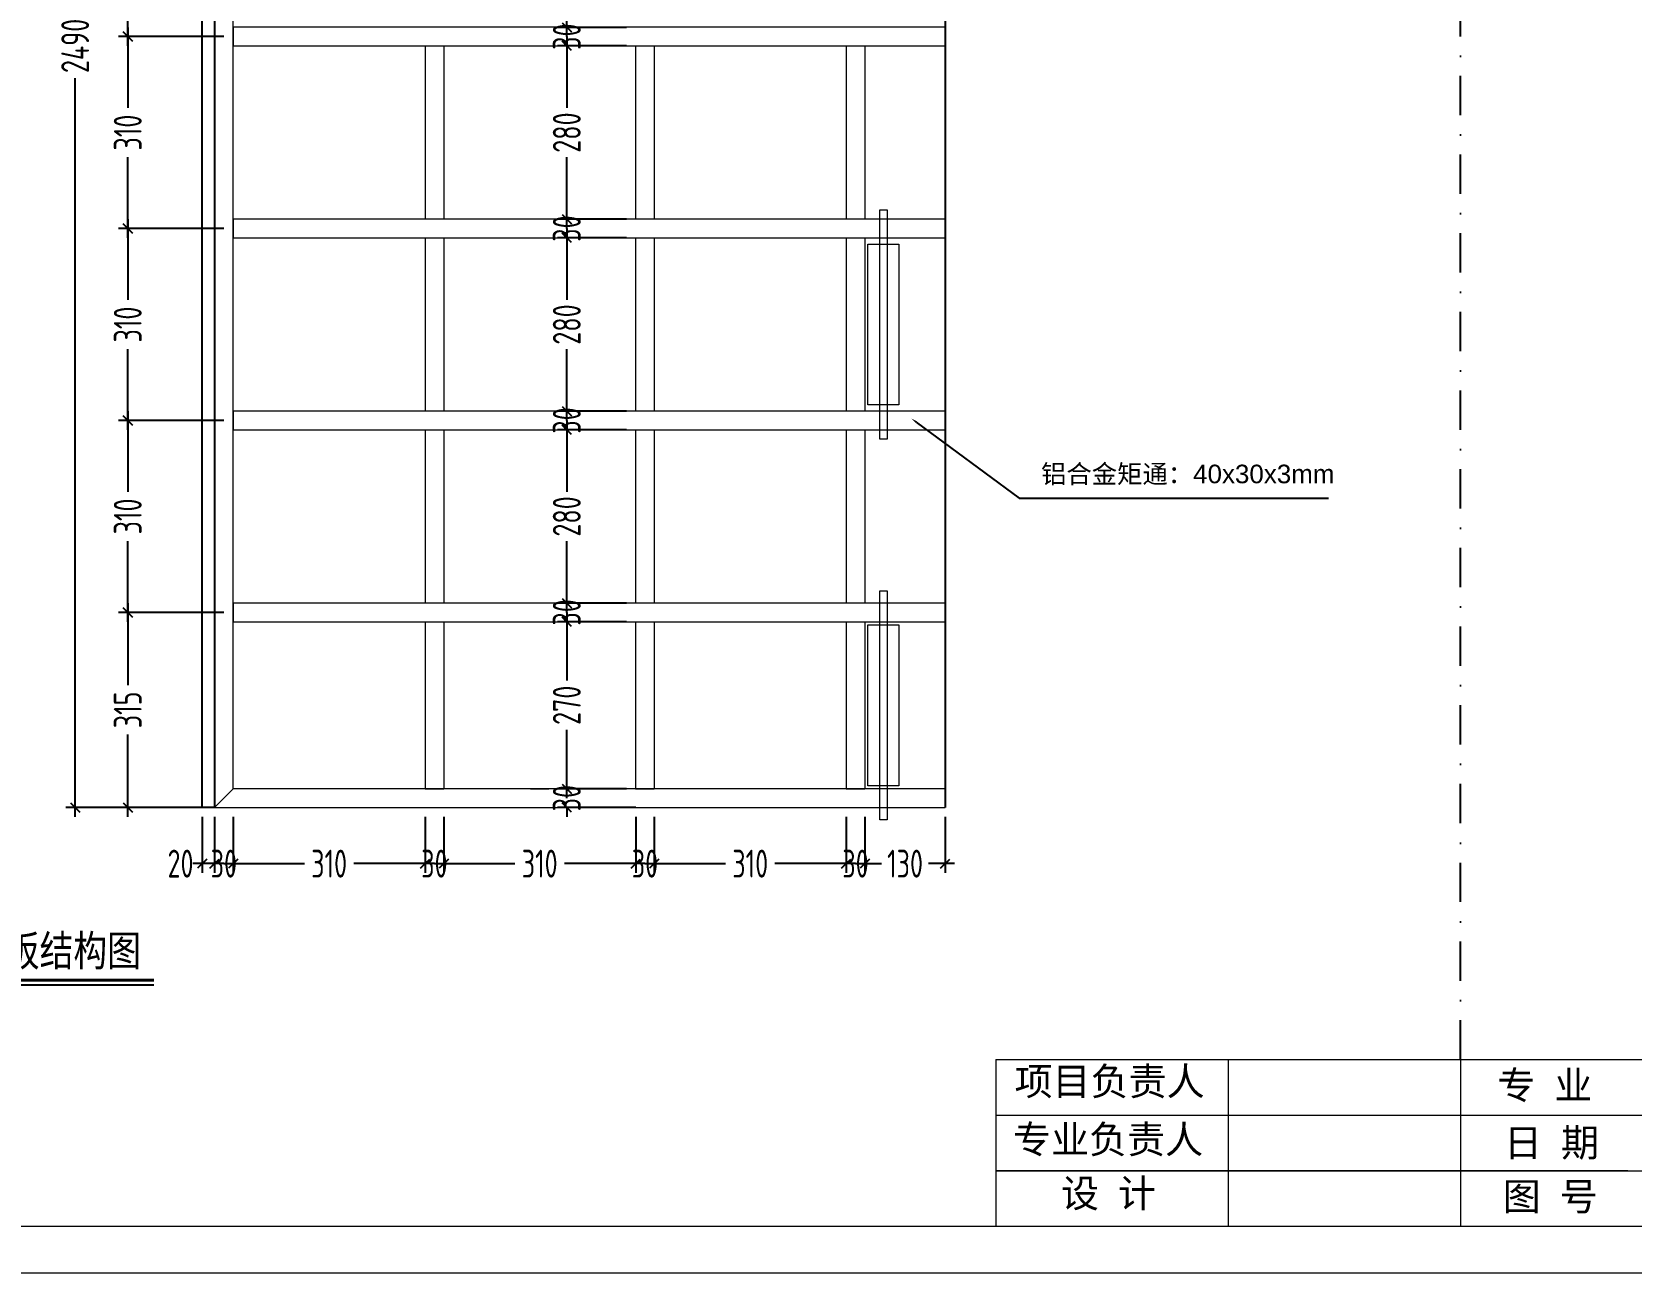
# Model space of a CAD drawing. Header units: millimetres. Extents: x 136606 to 1231039, y 82794 to 127364.
# Drawn here: x 861925 to 864507, y 122467 to 124472 of the extents above; entities that cross this region are included whole.
import ezdxf
from ezdxf import colors
from ezdxf.entities.mleader import LeaderData, LeaderLine
from ezdxf.math import Vec2, Vec3

# ---------------------------------------------------------------- set-up
doc = ezdxf.new("R2010")
doc.units = ezdxf.units.MM
doc.linetypes.add('DASHDOT2', pattern=[12.7, 6.35, -3.175, 0, -3.175])
doc.layers.add('1', color=7, linetype='Continuous', true_color=0xffffff)
doc.layers.add('HR-dimension', color=9, linetype='Continuous')
doc.layers.add('铝通', color=4, linetype='Continuous')
for name, color, linetype, lineweight in [('YLW-Background', 45, 'Continuous', 5), ('图框', 7, 'Continuous', 13), ('文本', 3, 'Continuous', 13)]:
    doc.layers.add(name, color=color, linetype=linetype, lineweight=lineweight)
doc.styles.add('Arial', font='arial.ttf')
doc.styles.add('hztxt', font='ros1.shx', dxfattribs={"width": 0.8, "bigfont": 'hztxt.shx'})
doc.styles.get("Standard").update_dxf_attribs({"font": 'arial.ttf'})
doc.styles.add('工程字体', font='arial.ttf', dxfattribs={"width": 0.8})
doc.dimstyles.new('DIM-15', dxfattribs={"dimscale": 15, "dimtxt": 3, "dimasz": 1, "dimexe": 1, "dimexo": 1, "dimgap": 0.5, "dimtad": 0, "dimdec": 1, "dimrnd": 0.0005, "dimzin": 9, "dimdsep": 46, "dimtxsty": 'hztxt', "dimblk": 'OBLIQUE', "dimcen": 0, "dimdle": 1, "dimclrd": 9, "dimclre": 9, "dimclrt": 2, "dimazin": 2, "dimtfac": 1, "dimtdec": 1, "dimtix": 1, "dimtofl": 0, "dimtmove": 2, "dimatfit": 3, "dimfxl": 1, "dimarcsym": 2})

# ---------------------------------------------------------------- blocks, each defined once
blk = doc.blocks.new('_Oblique')
at = {"color": 0, "linetype": 'ByBlock', "lineweight": -2}
blk.add_line((-0.5, -0.5), (0.5, 0.5), dxfattribs=at)
blk = doc.blocks.new('*D1185')
at = {"layer": 'Defpoints', "color": 0, "ltscale": 1.5, "transparency": 16777216}
for p in [(862220.1, 125709.4), (861995, 123219.4), (862220.1, 123219.4)]:
    blk.add_point(p, dxfattribs=at)
at = {"layer": 'HR-dimension', "color": 9, "lineweight": -2, "ltscale": 1.5, "transparency": 16777216}
for p, q in [((862205.1, 125709.4), (861980, 125709.4)), ((861995, 125724.4), (861995, 124501.3)), ((861995, 123204.4), (861995, 124397.5)), ((862205.1, 123219.4), (861980, 123219.4))]:
    blk.add_line(p, q, dxfattribs=at)
at = {"layer": 'HR-dimension', "color": 9, "lineweight": -2, "ltscale": 1.5, "transparency": 16777216, "xscale": 15, "yscale": 15, "zscale": 15}
for p, rotation in [((861995, 125709.4), 90), ((861995, 123219.4), 270)]:
    blk.add_blockref('_Oblique', p, dxfattribs=dict(at, rotation=rotation))
at = {"layer": 'HR-dimension', "color": 2, "ltscale": 1.5, "transparency": 16777216, "insert": (861995, 124449.4), "char_height": 45, "attachment_point": 5, "rotation": 90, "style": 'hztxt'}
blk.add_mtext('2490', dxfattribs=at)
blk = doc.blocks.new('*D1004')
at = {"layer": 'Defpoints', "color": 0, "ltscale": 1.5, "transparency": 16777216}
for p in [(862900.1, 123249.4, 0), (862788.9, 123219.4), (862915.1, 123219.4)]:
    blk.add_point(p, dxfattribs=at)
at = {"layer": 'HR-dimension', "color": 9, "lineweight": -2, "ltscale": 1.5, "transparency": 16777216}
for p, q in [((862885.1, 123249.4), (862773.9, 123249.4)), ((862788.9, 123249.4), (862788.9, 123264.4)), ((862900.1, 123219.4), (862773.9, 123219.4)), ((862788.9, 123219.4), (862788.9, 123204.4))]:
    blk.add_line(p, q, dxfattribs=at)
at = {"layer": 'HR-dimension', "color": 9, "lineweight": -2, "ltscale": 1.5, "transparency": 16777216, "xscale": 15, "yscale": 15, "zscale": 15}
for p, rotation in [((862788.9, 123249.4), 270), ((862788.9, 123219.4), 90)]:
    blk.add_blockref('_Oblique', p, dxfattribs=dict(at, rotation=rotation))
at = {"layer": 'HR-dimension', "color": 2, "ltscale": 1.5, "transparency": 16777216, "insert": (862788.9, 123234.4), "char_height": 45, "attachment_point": 5, "rotation": 90, "style": 'hztxt'}
blk.add_mtext('30', dxfattribs=at)
blk = doc.blocks.new('*U946')
blk.add_line((0, 0), (46.16, 0))
at = {"const_width": 0.5}
blk.add_lwpolyline([(0, 0.75), (46.16, 0.75)], dxfattribs=at)
at = {"style": '工程字体', "width": 0.8}
blk.add_attdef('图名标注', (0.42, 3), '', height=5, dxfattribs=at)
blk = doc.blocks.new('*D1220')
at = {"layer": 'Defpoints', "color": 0, "ltscale": 1.5, "transparency": 16777216}
for p in [(862250.1, 124774.4), (862079.9, 124464.4), (862250.1, 124464.4)]:
    blk.add_point(p, dxfattribs=at)
at = {"layer": 'HR-dimension', "color": 9, "lineweight": -2, "ltscale": 1.5, "transparency": 16777216}
for p, q in [((862235.1, 124774.4), (862064.9, 124774.4)), ((862079.9, 124789.4), (862079.9, 124659.3)), ((862079.9, 124449.4), (862079.9, 124579.5)), ((862235.1, 124464.4), (862064.9, 124464.4))]:
    blk.add_line(p, q, dxfattribs=at)
at = {"layer": 'HR-dimension', "color": 9, "lineweight": -2, "ltscale": 1.5, "transparency": 16777216, "xscale": 15, "yscale": 15, "zscale": 15}
for p, rotation in [((862079.9, 124774.4), 90), ((862079.9, 124464.4), 270)]:
    blk.add_blockref('_Oblique', p, dxfattribs=dict(at, rotation=rotation))
at = {"layer": 'HR-dimension', "color": 2, "ltscale": 1.5, "transparency": 16777216, "insert": (862079.9, 124619.4), "char_height": 45, "attachment_point": 5, "rotation": 90, "style": 'hztxt'}
blk.add_mtext('310', dxfattribs=at)
blk = doc.blocks.new('*D1037')
at = {"layer": 'Defpoints', "color": 0, "ltscale": 1.5, "transparency": 16777216}
for p in [(862900.1, 124759.4), (862788.9, 124479.4), (862900.1, 124479.4)]:
    blk.add_point(p, dxfattribs=at)
at = {"layer": 'HR-dimension', "color": 9, "lineweight": -2, "ltscale": 1.5, "transparency": 16777216}
for p, q in [((862788.9, 124774.4), (862788.9, 124659.3)), ((862885.1, 124759.4), (862773.9, 124759.4)), ((862788.9, 124464.4), (862788.9, 124579.5)), ((862885.1, 124479.4), (862773.9, 124479.4))]:
    blk.add_line(p, q, dxfattribs=at)
at = {"layer": 'HR-dimension', "color": 9, "lineweight": -2, "ltscale": 1.5, "transparency": 16777216, "xscale": 15, "yscale": 15, "zscale": 15}
for p, rotation in [((862788.9, 124759.4), 90), ((862788.9, 124479.4), 270)]:
    blk.add_blockref('_Oblique', p, dxfattribs=dict(at, rotation=rotation))
at = {"layer": 'HR-dimension', "color": 2, "ltscale": 1.5, "transparency": 16777216, "insert": (862788.9, 124619.4), "char_height": 45, "attachment_point": 5, "rotation": 90, "style": 'hztxt'}
blk.add_mtext('280', dxfattribs=at)
blk = doc.blocks.new('*D1038')
at = {"layer": 'Defpoints', "color": 0, "ltscale": 1.5, "transparency": 16777216}
for p in [(862900.1, 124479.4), (862788.9, 124449.4), (862900.1, 124449.4)]:
    blk.add_point(p, dxfattribs=at)
at = {"layer": 'HR-dimension', "color": 9, "lineweight": -2, "ltscale": 1.5, "transparency": 16777216}
for p, q in [((862788.9, 124479.4), (862788.9, 124494.4)), ((862885.1, 124479.4), (862773.9, 124479.4)), ((862885.1, 124449.4), (862773.9, 124449.4)), ((862788.9, 124449.4), (862788.9, 124434.4))]:
    blk.add_line(p, q, dxfattribs=at)
at = {"layer": 'HR-dimension', "color": 9, "lineweight": -2, "ltscale": 1.5, "transparency": 16777216, "xscale": 15, "yscale": 15, "zscale": 15}
for p, rotation in [((862788.9, 124479.4), 270), ((862788.9, 124449.4), 90)]:
    blk.add_blockref('_Oblique', p, dxfattribs=dict(at, rotation=rotation))
at = {"layer": 'HR-dimension', "color": 2, "ltscale": 1.5, "transparency": 16777216, "insert": (862788.9, 124464.4), "char_height": 45, "attachment_point": 5, "rotation": 90, "style": 'hztxt'}
blk.add_mtext('30', dxfattribs=at)
blk = doc.blocks.new('*D1068')
at = {"layer": 'Defpoints', "color": 0, "ltscale": 1.5, "transparency": 16777216}
for p in [(862560.1, 123219.4), (862590.1, 123219.4, 0), (862590.1, 123128.6)]:
    blk.add_point(p, dxfattribs=at)
at = {"layer": 'HR-dimension', "color": 9, "lineweight": -2, "ltscale": 1.5, "transparency": 16777216}
for p, q in [((862560.1, 123204.4), (862560.1, 123113.6)), ((862590.1, 123204.4), (862590.1, 123113.6)), ((862560.1, 123128.6), (862545.1, 123128.6)), ((862590.1, 123128.6), (862605.1, 123128.6))]:
    blk.add_line(p, q, dxfattribs=at)
at = {"layer": 'HR-dimension', "color": 9, "lineweight": -2, "ltscale": 1.5, "transparency": 16777216, "xscale": 15, "yscale": 15, "zscale": 15}
blk.add_blockref('_Oblique', (862560.1, 123128.6), dxfattribs=at)
at = {"layer": 'HR-dimension', "color": 9, "lineweight": -2, "ltscale": 1.5, "transparency": 16777216, "xscale": 15, "yscale": 15, "zscale": 15, "rotation": 180}
blk.add_blockref('_Oblique', (862590.1, 123128.6), dxfattribs=at)
at = {"layer": 'HR-dimension', "color": 2, "ltscale": 1.5, "transparency": 16777216, "insert": (862575.1, 123128.6), "char_height": 45, "attachment_point": 5, "style": 'hztxt'}
blk.add_mtext('30', dxfattribs=at)
blk = doc.blocks.new('*D1069')
at = {"layer": 'Defpoints', "color": 0, "ltscale": 1.5, "transparency": 16777216}
for p in [(862590.1, 123219.4, 0), (862900.1, 123219.4, 0), (862900.1, 123128.6)]:
    blk.add_point(p, dxfattribs=at)
at = {"layer": 'HR-dimension', "color": 9, "lineweight": -2, "ltscale": 1.5, "transparency": 16777216}
for p, q in [((862590.1, 123204.4), (862590.1, 123113.6)), ((862900.1, 123204.4), (862900.1, 123113.6)), ((862575.1, 123128.6), (862705.2, 123128.6)), ((862915.1, 123128.6), (862785, 123128.6))]:
    blk.add_line(p, q, dxfattribs=at)
at = {"layer": 'HR-dimension', "color": 9, "lineweight": -2, "ltscale": 1.5, "transparency": 16777216, "xscale": 15, "yscale": 15, "zscale": 15, "rotation": 180}
blk.add_blockref('_Oblique', (862590.1, 123128.6), dxfattribs=at)
at = {"layer": 'HR-dimension', "color": 9, "lineweight": -2, "ltscale": 1.5, "transparency": 16777216, "xscale": 15, "yscale": 15, "zscale": 15}
blk.add_blockref('_Oblique', (862900.1, 123128.6), dxfattribs=at)
at = {"layer": 'HR-dimension', "color": 2, "ltscale": 1.5, "transparency": 16777216, "insert": (862745.1, 123128.6), "char_height": 45, "attachment_point": 5, "style": 'hztxt'}
blk.add_mtext('310', dxfattribs=at)
blk = doc.blocks.new('*D1070')
at = {"layer": 'Defpoints', "color": 0, "ltscale": 1.5, "transparency": 16777216}
for p in [(862900.1, 123219.4, 0), (862930.1, 123219.4, 0), (862930.1, 123128.6)]:
    blk.add_point(p, dxfattribs=at)
at = {"layer": 'HR-dimension', "color": 9, "lineweight": -2, "ltscale": 1.5, "transparency": 16777216}
for p, q in [((862900.1, 123204.4), (862900.1, 123113.6)), ((862930.1, 123204.4), (862930.1, 123113.6)), ((862900.1, 123128.6), (862885.1, 123128.6)), ((862930.1, 123128.6), (862945.1, 123128.6))]:
    blk.add_line(p, q, dxfattribs=at)
at = {"layer": 'HR-dimension', "color": 9, "lineweight": -2, "ltscale": 1.5, "transparency": 16777216, "xscale": 15, "yscale": 15, "zscale": 15}
blk.add_blockref('_Oblique', (862900.1, 123128.6), dxfattribs=at)
at = {"layer": 'HR-dimension', "color": 9, "lineweight": -2, "ltscale": 1.5, "transparency": 16777216, "xscale": 15, "yscale": 15, "zscale": 15, "rotation": 180}
blk.add_blockref('_Oblique', (862930.1, 123128.6), dxfattribs=at)
at = {"layer": 'HR-dimension', "color": 2, "ltscale": 1.5, "transparency": 16777216, "insert": (862915.1, 123128.6), "char_height": 45, "attachment_point": 5, "style": 'hztxt'}
blk.add_mtext('30', dxfattribs=at)
blk = doc.blocks.new('*D1071')
at = {"layer": 'Defpoints', "color": 0, "ltscale": 1.5, "transparency": 16777216}
for p in [(862930.1, 123219.4, 0), (863240.1, 123219.4, 0), (863240.1, 123128.6)]:
    blk.add_point(p, dxfattribs=at)
at = {"layer": 'HR-dimension', "color": 9, "lineweight": -2, "ltscale": 1.5, "transparency": 16777216}
for p, q in [((862930.1, 123204.4), (862930.1, 123113.6)), ((863240.1, 123204.4), (863240.1, 123113.6)), ((862915.1, 123128.6), (863045.2, 123128.6)), ((863255.1, 123128.6), (863125, 123128.6))]:
    blk.add_line(p, q, dxfattribs=at)
at = {"layer": 'HR-dimension', "color": 9, "lineweight": -2, "ltscale": 1.5, "transparency": 16777216, "xscale": 15, "yscale": 15, "zscale": 15, "rotation": 180}
blk.add_blockref('_Oblique', (862930.1, 123128.6), dxfattribs=at)
at = {"layer": 'HR-dimension', "color": 9, "lineweight": -2, "ltscale": 1.5, "transparency": 16777216, "xscale": 15, "yscale": 15, "zscale": 15}
blk.add_blockref('_Oblique', (863240.1, 123128.6), dxfattribs=at)
at = {"layer": 'HR-dimension', "color": 2, "ltscale": 1.5, "transparency": 16777216, "insert": (863085.1, 123128.6), "char_height": 45, "attachment_point": 5, "style": 'hztxt'}
blk.add_mtext('310', dxfattribs=at)
blk = doc.blocks.new('*D1072')
at = {"layer": 'Defpoints', "color": 0, "ltscale": 1.5, "transparency": 16777216}
for p in [(863240.1, 123219.4, 0), (863270.1, 123219.4, 0), (863270.1, 123128.6)]:
    blk.add_point(p, dxfattribs=at)
at = {"layer": 'HR-dimension', "color": 9, "lineweight": -2, "ltscale": 1.5, "transparency": 16777216}
for p, q in [((863240.1, 123204.4), (863240.1, 123113.6)), ((863270.1, 123204.4), (863270.1, 123113.6)), ((863240.1, 123128.6), (863225.1, 123128.6)), ((863270.1, 123128.6), (863285.1, 123128.6))]:
    blk.add_line(p, q, dxfattribs=at)
at = {"layer": 'HR-dimension', "color": 9, "lineweight": -2, "ltscale": 1.5, "transparency": 16777216, "xscale": 15, "yscale": 15, "zscale": 15}
blk.add_blockref('_Oblique', (863240.1, 123128.6), dxfattribs=at)
at = {"layer": 'HR-dimension', "color": 9, "lineweight": -2, "ltscale": 1.5, "transparency": 16777216, "xscale": 15, "yscale": 15, "zscale": 15, "rotation": 180}
blk.add_blockref('_Oblique', (863270.1, 123128.6), dxfattribs=at)
at = {"layer": 'HR-dimension', "color": 2, "ltscale": 1.5, "transparency": 16777216, "insert": (863255.1, 123128.6), "char_height": 45, "attachment_point": 5, "style": 'hztxt'}
blk.add_mtext('30', dxfattribs=at)
blk = doc.blocks.new('*D1073')
at = {"layer": 'Defpoints', "color": 0, "ltscale": 1.5, "transparency": 16777216}
for p in [(863270.1, 123219.4, 0), (863400.1, 123219.4), (863400.1, 123128.6)]:
    blk.add_point(p, dxfattribs=at)
at = {"layer": 'HR-dimension', "color": 9, "lineweight": -2, "ltscale": 1.5, "transparency": 16777216}
for p, q in [((863270.1, 123204.4), (863270.1, 123113.6)), ((863400.1, 123204.4), (863400.1, 123113.6)), ((863255.1, 123128.6), (863297, 123128.6)), ((863415.1, 123128.6), (863373.2, 123128.6))]:
    blk.add_line(p, q, dxfattribs=at)
at = {"layer": 'HR-dimension', "color": 9, "lineweight": -2, "ltscale": 1.5, "transparency": 16777216, "xscale": 15, "yscale": 15, "zscale": 15, "rotation": 180}
blk.add_blockref('_Oblique', (863270.1, 123128.6), dxfattribs=at)
at = {"layer": 'HR-dimension', "color": 9, "lineweight": -2, "ltscale": 1.5, "transparency": 16777216, "xscale": 15, "yscale": 15, "zscale": 15}
blk.add_blockref('_Oblique', (863400.1, 123128.6), dxfattribs=at)
at = {"layer": 'HR-dimension', "color": 2, "ltscale": 1.5, "transparency": 16777216, "insert": (863335.1, 123128.6), "char_height": 45, "attachment_point": 5, "style": 'hztxt'}
blk.add_mtext('130', dxfattribs=at)
blk = doc.blocks.new('*D1074')
at = {"layer": 'Defpoints', "color": 0, "ltscale": 1.5, "transparency": 16777216}
for p in [(862250.1, 123219.4), (862560.1, 123219.4), (862250.1, 123128.6)]:
    blk.add_point(p, dxfattribs=at)
at = {"layer": 'HR-dimension', "color": 9, "lineweight": -2, "ltscale": 1.5, "transparency": 16777216}
for p, q in [((862250.1, 123204.4), (862250.1, 123113.6)), ((862560.1, 123204.4), (862560.1, 123113.6)), ((862235.1, 123128.6), (862365.2, 123128.6)), ((862575.1, 123128.6), (862445, 123128.6))]:
    blk.add_line(p, q, dxfattribs=at)
at = {"layer": 'HR-dimension', "color": 9, "lineweight": -2, "ltscale": 1.5, "transparency": 16777216, "xscale": 15, "yscale": 15, "zscale": 15, "rotation": 180}
blk.add_blockref('_Oblique', (862250.1, 123128.6), dxfattribs=at)
at = {"layer": 'HR-dimension', "color": 9, "lineweight": -2, "ltscale": 1.5, "transparency": 16777216, "xscale": 15, "yscale": 15, "zscale": 15}
blk.add_blockref('_Oblique', (862560.1, 123128.6), dxfattribs=at)
at = {"layer": 'HR-dimension', "color": 2, "ltscale": 1.5, "transparency": 16777216, "insert": (862405.1, 123128.6), "char_height": 45, "attachment_point": 5, "style": 'hztxt'}
blk.add_mtext('310', dxfattribs=at)
blk = doc.blocks.new('*D1075')
at = {"layer": 'Defpoints', "color": 0, "ltscale": 1.5, "transparency": 16777216}
for p in [(862220.1, 123219.4), (862250.1, 123219.4), (862220.1, 123128.6)]:
    blk.add_point(p, dxfattribs=at)
at = {"layer": 'HR-dimension', "color": 9, "lineweight": -2, "ltscale": 1.5, "transparency": 16777216}
for p, q in [((862220.1, 123204.4), (862220.1, 123113.6)), ((862250.1, 123204.4), (862250.1, 123113.6)), ((862220.1, 123128.6), (862205.1, 123128.6)), ((862250.1, 123128.6), (862265.1, 123128.6))]:
    blk.add_line(p, q, dxfattribs=at)
at = {"layer": 'HR-dimension', "color": 9, "lineweight": -2, "ltscale": 1.5, "transparency": 16777216, "xscale": 15, "yscale": 15, "zscale": 15}
blk.add_blockref('_Oblique', (862220.1, 123128.6), dxfattribs=at)
at = {"layer": 'HR-dimension', "color": 9, "lineweight": -2, "ltscale": 1.5, "transparency": 16777216, "xscale": 15, "yscale": 15, "zscale": 15, "rotation": 180}
blk.add_blockref('_Oblique', (862250.1, 123128.6), dxfattribs=at)
at = {"layer": 'HR-dimension', "color": 2, "ltscale": 1.5, "transparency": 16777216, "insert": (862235.1, 123128.6), "char_height": 45, "attachment_point": 5, "style": 'hztxt'}
blk.add_mtext('30', dxfattribs=at)
blk = doc.blocks.new('*D1076')
at = {"color": 9, "lineweight": -2, "transparency": 16777216}
for p, q in [((862200.1, 123204.4), (862200.1, 123113.6)), ((862220.1, 123204.4), (862220.1, 123113.6)), ((862235.1, 123128.6), (862185.1, 123128.6))]:
    blk.add_line(p, q, dxfattribs=at)
at = {"layer": 'Defpoints', "color": 0, "transparency": 16777216}
for p in [(862200.1, 123219.4), (862220.1, 123219.4), (862200.1, 123128.6)]:
    blk.add_point(p, dxfattribs=at)
at = {"color": 9, "lineweight": -2, "transparency": 16777216, "xscale": 15, "yscale": 15, "zscale": 15, "rotation": 180}
blk.add_blockref('_Oblique', (862200.1, 123128.6), dxfattribs=at)
at = {"color": 9, "lineweight": -2, "transparency": 16777216, "xscale": 15, "yscale": 15, "zscale": 15}
blk.add_blockref('_Oblique', (862220.1, 123128.6), dxfattribs=at)
at = {"color": 2, "transparency": 16777216, "insert": (862165.1, 123128.6), "char_height": 45, "attachment_point": 5, "style": 'hztxt'}
blk.add_mtext('20', dxfattribs=at)
blk = doc.blocks.new('GW-TK')
at = {"layer": '图框', "linetype": 'Continuous'}
for p, q in [((927383.55, 464441.02), (927383.55, 464423.01)), ((927408.55, 464441.02), (927408.55, 464423.01)), ((927433.55, 464441.02), (927433.55, 464423.01)), ((927383.55, 464435.01), (927523.55, 464435.01)), ((927451.56, 464429.01), (927383.55, 464429.01)), ((927383.55, 464429.01), (927598.55, 464429.01))]:
    blk.add_line(p, q, dxfattribs=at)
at = {"layer": '图框'}
for points in [[(927183.55, 464715.01), (927603.55, 464715.01), (927603.55, 464418.01), (927183.55, 464418.01)], [(927188.55, 464710.01), (927598.55, 464710.01), (927598.55, 464423.01), (927188.55, 464423.01)]]:
    blk.add_lwpolyline(points, close=True, dxfattribs=at)
at = {"layer": '图框', "linetype": 'Continuous'}
blk.add_lwpolyline([(927383.55, 464441.02), (927598.55, 464441.02)], dxfattribs=at)
at = {"layer": '图框', "linetype": 'Continuous', "char_height": 3, "attachment_point": 1}
for s, width, heights, insert in [('{\\fSimSun|b0|i0|c134|p2;项目负责人}', 26.0225, [0], (927385.56, 464440.15)), ('{\\fSimSun|b0|i0|c134|p2;专 业}', 12.8345, [0], (927437.53, 464439.73)), ('{\\fSimSun|b0|i0|c134|p2;专业负责人}', 24.6361, [2.04], (927385.39, 464433.9)), ('{\\fSimSun|b0|i0|c134|p2;日 期}', 11.224, [0], (927438.25, 464433.55)), ('{\\fSimSun|b0|i0|c134|p2;设 计}', 16.2353, [0], (927390.55, 464428.09)), ('{\\fSimSun|b0|i0|c134|p2;图 号}', 23.6261, [0], (927438.11, 464427.75))]:
    blk.add_mtext_dynamic_manual_height_columns(s, width=width, gutter_width=17.5, heights=heights, dxfattribs=dict(at, insert=insert))
blk = doc.blocks.new('*D1142')
at = {"layer": 'Defpoints', "color": 0, "ltscale": 1.5, "transparency": 16777216}
for p in [(862900.1, 124449.4), (862788.9, 124169.4), (862900.1, 124169.4)]:
    blk.add_point(p, dxfattribs=at)
at = {"layer": 'HR-dimension', "color": 9, "lineweight": -2, "ltscale": 1.5, "transparency": 16777216}
for p, q in [((862788.9, 124464.4), (862788.9, 124349.3)), ((862885.1, 124449.4), (862773.9, 124449.4)), ((862788.9, 124154.4), (862788.9, 124269.5)), ((862885.1, 124169.4), (862773.9, 124169.4))]:
    blk.add_line(p, q, dxfattribs=at)
at = {"layer": 'HR-dimension', "color": 9, "lineweight": -2, "ltscale": 1.5, "transparency": 16777216, "xscale": 15, "yscale": 15, "zscale": 15}
for p, rotation in [((862788.9, 124449.4), 90), ((862788.9, 124169.4), 270)]:
    blk.add_blockref('_Oblique', p, dxfattribs=dict(at, rotation=rotation))
at = {"layer": 'HR-dimension', "color": 2, "ltscale": 1.5, "transparency": 16777216, "insert": (862788.9, 124309.4), "char_height": 45, "attachment_point": 5, "rotation": 90, "style": 'hztxt'}
blk.add_mtext('280', dxfattribs=at)
blk = doc.blocks.new('*D1143')
at = {"layer": 'Defpoints', "color": 0, "ltscale": 1.5, "transparency": 16777216}
for p in [(862900.1, 124169.4), (862788.9, 124139.4), (862900.1, 124139.4)]:
    blk.add_point(p, dxfattribs=at)
at = {"layer": 'HR-dimension', "color": 9, "lineweight": -2, "ltscale": 1.5, "transparency": 16777216}
for p, q in [((862788.9, 124169.4), (862788.9, 124184.4)), ((862885.1, 124169.4), (862773.9, 124169.4)), ((862885.1, 124139.4), (862773.9, 124139.4)), ((862788.9, 124139.4), (862788.9, 124124.4))]:
    blk.add_line(p, q, dxfattribs=at)
at = {"layer": 'HR-dimension', "color": 9, "lineweight": -2, "ltscale": 1.5, "transparency": 16777216, "xscale": 15, "yscale": 15, "zscale": 15}
for p, rotation in [((862788.9, 124169.4), 270), ((862788.9, 124139.4), 90)]:
    blk.add_blockref('_Oblique', p, dxfattribs=dict(at, rotation=rotation))
at = {"layer": 'HR-dimension', "color": 2, "ltscale": 1.5, "transparency": 16777216, "insert": (862788.9, 124154.4), "char_height": 45, "attachment_point": 5, "rotation": 90, "style": 'hztxt'}
blk.add_mtext('30', dxfattribs=at)
blk = doc.blocks.new('*D1144')
at = {"layer": 'Defpoints', "color": 0, "ltscale": 1.5, "transparency": 16777216}
for p in [(862900.1, 124139.4), (862788.9, 123859.4), (862900.1, 123859.4)]:
    blk.add_point(p, dxfattribs=at)
at = {"layer": 'HR-dimension', "color": 9, "lineweight": -2, "ltscale": 1.5, "transparency": 16777216}
for p, q in [((862788.9, 124154.4), (862788.9, 124039.3)), ((862885.1, 124139.4), (862773.9, 124139.4)), ((862788.9, 123844.4), (862788.9, 123959.5)), ((862885.1, 123859.4), (862773.9, 123859.4))]:
    blk.add_line(p, q, dxfattribs=at)
at = {"layer": 'HR-dimension', "color": 9, "lineweight": -2, "ltscale": 1.5, "transparency": 16777216, "xscale": 15, "yscale": 15, "zscale": 15}
for p, rotation in [((862788.9, 124139.4), 90), ((862788.9, 123859.4), 270)]:
    blk.add_blockref('_Oblique', p, dxfattribs=dict(at, rotation=rotation))
at = {"layer": 'HR-dimension', "color": 2, "ltscale": 1.5, "transparency": 16777216, "insert": (862788.9, 123999.4), "char_height": 45, "attachment_point": 5, "rotation": 90, "style": 'hztxt'}
blk.add_mtext('280', dxfattribs=at)
blk = doc.blocks.new('*D1145')
at = {"layer": 'Defpoints', "color": 0, "ltscale": 1.5, "transparency": 16777216}
for p in [(862900.1, 123859.4), (862788.9, 123829.4), (862900.1, 123829.4)]:
    blk.add_point(p, dxfattribs=at)
at = {"layer": 'HR-dimension', "color": 9, "lineweight": -2, "ltscale": 1.5, "transparency": 16777216}
for p, q in [((862788.9, 123859.4), (862788.9, 123874.4)), ((862885.1, 123859.4), (862773.9, 123859.4)), ((862885.1, 123829.4), (862773.9, 123829.4)), ((862788.9, 123829.4), (862788.9, 123814.4))]:
    blk.add_line(p, q, dxfattribs=at)
at = {"layer": 'HR-dimension', "color": 9, "lineweight": -2, "ltscale": 1.5, "transparency": 16777216, "xscale": 15, "yscale": 15, "zscale": 15}
for p, rotation in [((862788.9, 123859.4), 270), ((862788.9, 123829.4), 90)]:
    blk.add_blockref('_Oblique', p, dxfattribs=dict(at, rotation=rotation))
at = {"layer": 'HR-dimension', "color": 2, "ltscale": 1.5, "transparency": 16777216, "insert": (862788.9, 123844.4), "char_height": 45, "attachment_point": 5, "rotation": 90, "style": 'hztxt'}
blk.add_mtext('30', dxfattribs=at)
blk = doc.blocks.new('*D1146')
at = {"layer": 'Defpoints', "color": 0, "ltscale": 1.5, "transparency": 16777216}
for p in [(862900.1, 123829.4), (862788.9, 123549.4), (862900.1, 123549.4)]:
    blk.add_point(p, dxfattribs=at)
at = {"layer": 'HR-dimension', "color": 9, "lineweight": -2, "ltscale": 1.5, "transparency": 16777216}
for p, q in [((862788.9, 123844.4), (862788.9, 123729.3)), ((862885.1, 123829.4), (862773.9, 123829.4)), ((862788.9, 123534.4), (862788.9, 123649.5)), ((862885.1, 123549.4), (862773.9, 123549.4))]:
    blk.add_line(p, q, dxfattribs=at)
at = {"layer": 'HR-dimension', "color": 9, "lineweight": -2, "ltscale": 1.5, "transparency": 16777216, "xscale": 15, "yscale": 15, "zscale": 15}
for p, rotation in [((862788.9, 123829.4), 90), ((862788.9, 123549.4), 270)]:
    blk.add_blockref('_Oblique', p, dxfattribs=dict(at, rotation=rotation))
at = {"layer": 'HR-dimension', "color": 2, "ltscale": 1.5, "transparency": 16777216, "insert": (862788.9, 123689.4), "char_height": 45, "attachment_point": 5, "rotation": 90, "style": 'hztxt'}
blk.add_mtext('280', dxfattribs=at)
blk = doc.blocks.new('*D1147')
at = {"layer": 'Defpoints', "color": 0, "ltscale": 1.5, "transparency": 16777216}
for p in [(862900.1, 123549.4), (862788.9, 123519.4), (862900.1, 123519.4)]:
    blk.add_point(p, dxfattribs=at)
at = {"layer": 'HR-dimension', "color": 9, "lineweight": -2, "ltscale": 1.5, "transparency": 16777216}
for p, q in [((862788.9, 123549.4), (862788.9, 123564.4)), ((862885.1, 123549.4), (862773.9, 123549.4)), ((862885.1, 123519.4), (862773.9, 123519.4)), ((862788.9, 123519.4), (862788.9, 123504.4))]:
    blk.add_line(p, q, dxfattribs=at)
at = {"layer": 'HR-dimension', "color": 9, "lineweight": -2, "ltscale": 1.5, "transparency": 16777216, "xscale": 15, "yscale": 15, "zscale": 15}
for p, rotation in [((862788.9, 123549.4), 270), ((862788.9, 123519.4), 90)]:
    blk.add_blockref('_Oblique', p, dxfattribs=dict(at, rotation=rotation))
at = {"layer": 'HR-dimension', "color": 2, "ltscale": 1.5, "transparency": 16777216, "insert": (862788.9, 123534.4), "char_height": 45, "attachment_point": 5, "rotation": 90, "style": 'hztxt'}
blk.add_mtext('30', dxfattribs=at)
blk = doc.blocks.new('*D1148')
at = {"layer": 'Defpoints', "color": 0, "ltscale": 1.5, "transparency": 16777216}
for p in [(862900.1, 123519.4), (862788.9, 123249.4), (862900.1, 123249.4)]:
    blk.add_point(p, dxfattribs=at)
at = {"layer": 'HR-dimension', "color": 9, "lineweight": -2, "ltscale": 1.5, "transparency": 16777216}
for p, q in [((862788.9, 123534.4), (862788.9, 123424.3)), ((862885.1, 123519.4), (862773.9, 123519.4)), ((862788.9, 123234.4), (862788.9, 123344.5)), ((862885.1, 123249.4), (862773.9, 123249.4))]:
    blk.add_line(p, q, dxfattribs=at)
at = {"layer": 'HR-dimension', "color": 9, "lineweight": -2, "ltscale": 1.5, "transparency": 16777216, "xscale": 15, "yscale": 15, "zscale": 15}
for p, rotation in [((862788.9, 123519.4), 90), ((862788.9, 123249.4), 270)]:
    blk.add_blockref('_Oblique', p, dxfattribs=dict(at, rotation=rotation))
at = {"layer": 'HR-dimension', "color": 2, "ltscale": 1.5, "transparency": 16777216, "insert": (862788.9, 123384.4), "char_height": 45, "attachment_point": 5, "rotation": 90, "style": 'hztxt'}
blk.add_mtext('270', dxfattribs=at)
blk = doc.blocks.new('*D1149')
at = {"layer": 'Defpoints', "color": 0, "ltscale": 1.5, "transparency": 16777216}
for p in [(862250.1, 124464.4), (862079.9, 124154.4), (862250.1, 124154.4)]:
    blk.add_point(p, dxfattribs=at)
at = {"layer": 'HR-dimension', "color": 9, "lineweight": -2, "ltscale": 1.5, "transparency": 16777216}
for p, q in [((862235.1, 124464.4), (862064.9, 124464.4)), ((862079.9, 124479.4), (862079.9, 124349.3)), ((862079.9, 124139.4), (862079.9, 124269.5)), ((862235.1, 124154.4), (862064.9, 124154.4))]:
    blk.add_line(p, q, dxfattribs=at)
at = {"layer": 'HR-dimension', "color": 9, "lineweight": -2, "ltscale": 1.5, "transparency": 16777216, "xscale": 15, "yscale": 15, "zscale": 15}
for p, rotation in [((862079.9, 124464.4), 90), ((862079.9, 124154.4), 270)]:
    blk.add_blockref('_Oblique', p, dxfattribs=dict(at, rotation=rotation))
at = {"layer": 'HR-dimension', "color": 2, "ltscale": 1.5, "transparency": 16777216, "insert": (862079.9, 124309.4), "char_height": 45, "attachment_point": 5, "rotation": 90, "style": 'hztxt'}
blk.add_mtext('310', dxfattribs=at)
blk = doc.blocks.new('*D1150')
at = {"layer": 'Defpoints', "color": 0, "ltscale": 1.5, "transparency": 16777216}
for p in [(862250.1, 124154.4), (862079.9, 123844.4), (862250.1, 123844.4)]:
    blk.add_point(p, dxfattribs=at)
at = {"layer": 'HR-dimension', "color": 9, "lineweight": -2, "ltscale": 1.5, "transparency": 16777216}
for p, q in [((862235.1, 124154.4), (862064.9, 124154.4)), ((862079.9, 124169.4), (862079.9, 124039.3)), ((862079.9, 123829.4), (862079.9, 123959.5)), ((862235.1, 123844.4), (862064.9, 123844.4))]:
    blk.add_line(p, q, dxfattribs=at)
at = {"layer": 'HR-dimension', "color": 9, "lineweight": -2, "ltscale": 1.5, "transparency": 16777216, "xscale": 15, "yscale": 15, "zscale": 15}
for p, rotation in [((862079.9, 124154.4), 90), ((862079.9, 123844.4), 270)]:
    blk.add_blockref('_Oblique', p, dxfattribs=dict(at, rotation=rotation))
at = {"layer": 'HR-dimension', "color": 2, "ltscale": 1.5, "transparency": 16777216, "insert": (862079.9, 123999.4), "char_height": 45, "attachment_point": 5, "rotation": 90, "style": 'hztxt'}
blk.add_mtext('310', dxfattribs=at)
blk = doc.blocks.new('*D1151')
at = {"layer": 'Defpoints', "color": 0, "ltscale": 1.5, "transparency": 16777216}
for p in [(862250.1, 123844.4), (862079.9, 123534.4), (862250.1, 123534.4)]:
    blk.add_point(p, dxfattribs=at)
at = {"layer": 'HR-dimension', "color": 9, "lineweight": -2, "ltscale": 1.5, "transparency": 16777216}
for p, q in [((862235.1, 123844.4), (862064.9, 123844.4)), ((862079.9, 123859.4), (862079.9, 123729.3)), ((862079.9, 123519.4), (862079.9, 123649.5)), ((862235.1, 123534.4), (862064.9, 123534.4))]:
    blk.add_line(p, q, dxfattribs=at)
at = {"layer": 'HR-dimension', "color": 9, "lineweight": -2, "ltscale": 1.5, "transparency": 16777216, "xscale": 15, "yscale": 15, "zscale": 15}
for p, rotation in [((862079.9, 123844.4), 90), ((862079.9, 123534.4), 270)]:
    blk.add_blockref('_Oblique', p, dxfattribs=dict(at, rotation=rotation))
at = {"layer": 'HR-dimension', "color": 2, "ltscale": 1.5, "transparency": 16777216, "insert": (862079.9, 123689.4), "char_height": 45, "attachment_point": 5, "rotation": 90, "style": 'hztxt'}
blk.add_mtext('310', dxfattribs=at)
blk = doc.blocks.new('*D1152')
at = {"layer": 'Defpoints', "color": 0, "ltscale": 1.5, "transparency": 16777216}
for p in [(862250.1, 123534.4), (862079.9, 123219.4), (862220.1, 123219.4)]:
    blk.add_point(p, dxfattribs=at)
at = {"layer": 'HR-dimension', "color": 9, "lineweight": -2, "ltscale": 1.5, "transparency": 16777216}
for p, q in [((862235.1, 123534.4), (862064.9, 123534.4)), ((862079.9, 123549.4), (862079.9, 123416.8)), ((862079.9, 123204.4), (862079.9, 123337)), ((862205.1, 123219.4), (862064.9, 123219.4))]:
    blk.add_line(p, q, dxfattribs=at)
at = {"layer": 'HR-dimension', "color": 9, "lineweight": -2, "ltscale": 1.5, "transparency": 16777216, "xscale": 15, "yscale": 15, "zscale": 15}
for p, rotation in [((862079.9, 123534.4), 90), ((862079.9, 123219.4), 270)]:
    blk.add_blockref('_Oblique', p, dxfattribs=dict(at, rotation=rotation))
at = {"layer": 'HR-dimension', "color": 2, "ltscale": 1.5, "transparency": 16777216, "insert": (862079.9, 123376.9), "char_height": 45, "attachment_point": 5, "rotation": 90, "style": 'hztxt'}
blk.add_mtext('315', dxfattribs=at)

msp = doc.modelspace()

# ---------------------------------------------------------------- linework, layer by layer
at = {"layer": '1', "color": 1}
msp.add_lwpolyline([(862200.1105, 125709.4081), (862220.1096, 125709.4081), (862220.1096, 123219.4135), (862200.1105, 123219.4135)], close=True, dxfattribs=at)
at = {"layer": 'HR-dimension', "color": 8, "linetype": 'DASHDOT2', "ltscale": 10}
msp.add_line((864231.8177, 122812.4785), (864231.8177, 126812.4794), dxfattribs=at)
at = {"layer": 'YLW-Background'}
for points, elevation in [([(863294.1096, 124184.4078), (863306.1096, 124184.4078), (863306.1096, 123814.4105), (863294.1096, 123814.4105)], 0.0007), ([(863275.1096, 124129.4108), (863325.1096, 124129.4108), (863325.1096, 123869.4105), (863275.1096, 123869.4105)], 0.0007), ([(863294.1096, 123569.4105), (863306.1096, 123569.4105), (863306.1096, 123199.4132), (863294.1096, 123199.4132)], 0.001), ([(863275.1096, 123514.4135), (863325.1096, 123514.4135), (863325.1096, 123254.4132), (863275.1096, 123254.4132)], 0.001)]:
    msp.add_lwpolyline(points, close=True, dxfattribs=dict(at, elevation=elevation))
at = {"layer": '图框'}
for p, q in [((862250.1096, 123249.4135), (862250.1096, 125679.4081)), ((862560.1096, 124449.4108, -0.0002), (862560.1096, 124169.4108, -0.0004)), ((862590.1096, 124449.4108, -0.0002), (862590.1096, 124169.4108, -0.0004)), ((862900.0716, 124449.4108, -0.0002), (862900.0716, 124169.4108, -0.0004)), ((862930.0716, 124449.4108, -0.0002), (862930.0716, 124169.4108, -0.0004)), ((863240.1096, 124449.4108, -0.0002), (863240.1096, 124169.4108, -0.0004)), ((863270.1096, 124449.4108, -0.0002), (863270.1096, 124169.4108, -0.0004)), ((862560.1096, 124139.4108, -0.0002), (862560.1096, 123859.4108, -0.0004)), ((862590.1096, 124139.4108, -0.0002), (862590.1096, 123859.4108, -0.0004)), ((862900.0716, 124139.4108, -0.0002), (862900.0716, 123859.4108, -0.0004)), ((862930.0716, 124139.4108, -0.0002), (862930.0716, 123859.4108, -0.0004)), ((863240.1096, 124139.4108, -0.0002), (863240.1096, 123859.4108, -0.0004)), ((863270.1096, 124139.4108, -0.0002), (863270.1096, 123859.4108, -0.0004)), ((862560.1096, 123829.4108, -0.0002), (862560.1096, 123549.4108, -0.0004)), ((862590.1096, 123829.4108, -0.0002), (862590.1096, 123549.4108, -0.0004)), ((862900.0716, 123829.4108, -0.0002), (862900.0716, 123549.4108, -0.0004)), ((862930.0716, 123829.4108, -0.0002), (862930.0716, 123549.4108, -0.0004)), ((863240.1096, 123829.4108, -0.0002), (863240.1096, 123549.4108, -0.0004)), ((863270.1096, 123829.4108, -0.0002), (863270.1096, 123549.4108, -0.0004)), ((862560.1096, 123519.4108, -0.0002), (862560.1096, 123249.4135)), ((862590.1096, 123519.4108, -0.0002), (862590.1096, 123249.4135)), ((862900.0716, 123519.4108, -0.0002), (862900.0716, 123249.4135)), ((862930.0716, 123519.4108, -0.0002), (862930.0716, 123249.4135)), ((863240.1096, 123519.4108, -0.0002), (863240.1096, 123249.4135)), ((863270.1096, 123519.4108, -0.0002), (863270.1096, 123249.4135)), ((862560.1096, 123249.4135, -0.0005), (862590.1096, 123249.4135, -0.0005)), ((862730.1096, 123249.4135, -0.0005), (862760.1096, 123249.4135, -0.0005)), ((862900.0716, 123249.4135, -0.0005), (862930.0716, 123249.4135, -0.0005)), ((863240.1096, 123249.4135, -0.0005), (863270.1096, 123249.4135, -0.0005))]:
    msp.add_line(p, q, dxfattribs=at)
for points in [[(863400.1096, 124479.4108), (862250.1096, 124479.4108), (862250.1096, 124449.4108), (863400.1096, 124449.4108)], [(863400.1096, 124169.4108), (862250.1096, 124169.4108), (862250.1096, 124139.4108), (863400.1096, 124139.4108)], [(863400.1096, 123859.4108), (862250.1096, 123859.4108), (862250.1096, 123829.4108), (863400.1096, 123829.4108)], [(863400.1096, 123549.4108), (862250.1096, 123549.4108), (862250.1096, 123519.4108), (863400.1096, 123519.4108)], [(863400.1096, 123249.4135), (862250.1096, 123249.4135), (862220.1096, 123219.4135), (863400.1096, 123219.4135)]]:
    msp.add_lwpolyline(points, close=True, dxfattribs=at)
at = {"layer": '铝通'}
msp.add_line((863400.1096, 125709.4081, -0.001), (863400.1096, 123219.4135, -0.001), dxfattribs=at)

# ---------------------------------------------------------------- block references
at = {"xscale": 10, "yscale": 10, "zscale": 10}
msp.add_blockref('*U946', (861660.5639, 122933.0867), dxfattribs=at).add_auto_attribs({'图名标注': '引桥下踏板结构图'})
at = {"layer": '文本', "xscale": 15, "yscale": 15, "zscale": 15}
msp.add_blockref('GW-TK', (-13047271.3832, -6843802.7788), dxfattribs=at)

# ---------------------------------------------------------------- texts
at = {"layer": '文本', "style": 'Arial'}
msp.add_text('铝合金矩通：40x30x3mm', height=30, dxfattribs=at).set_placement((863554.764, 123743.0126))

# ---------------------------------------------------------------- dimensions: what is measured, and where the dimension line sits
dim = msp.add_linear_dim(base=(862200.1105, 123128.5734), p1=(862220.1096, 123219.4135), p2=(862200.1105, 123219.4135), dimstyle='DIM-15')
dim.commit()
dim.dimension.update_dxf_attribs({"geometry": '*D1076', "text_midpoint": (862165.1012, 123128.5734), "dimtype": 160})
at = {"layer": 'HR-dimension', "ltscale": 1.5}
dim = msp.add_linear_dim(base=(861995.0232, 123219.4135), p1=(862220.1096, 125709.4081), p2=(862220.1096, 123219.4135), angle=90, dimstyle='DIM-15', dxfattribs=at)
dim.commit()
dim.dimension.update_dxf_attribs({"geometry": '*D1185', "text_midpoint": (861995.0232, 124449.4108), "dimtype": 160})
for base, p1, p2, picture, middle in [((862079.8788, 124464.4108), (862250.1096, 124774.4108), (862250.1096, 124464.4108), '*D1220', (862079.8788, 124619.4108)), ((862788.9432, 124479.4108), (862900.0716, 124759.4108), (862900.0716, 124479.4108), '*D1037', (862788.9432, 124619.4108)), ((862788.9432, 124449.4108), (862900.0716, 124479.4108), (862900.0716, 124449.4108), '*D1038', (862788.9432, 124464.4108)), ((862079.8788, 124154.4108), (862250.1096, 124464.4108), (862250.1096, 124154.4108), '*D1149', (862079.8788, 124309.4108)), ((862788.9432, 124169.4108), (862900.0716, 124449.4108), (862900.0716, 124169.4108), '*D1142', (862788.9432, 124309.4108)), ((862788.9432, 124139.4108), (862900.0716, 124169.4108), (862900.0716, 124139.4108), '*D1143', (862788.9432, 124154.4108)), ((862079.8788, 123844.4108), (862250.1096, 124154.4108), (862250.1096, 123844.4108), '*D1150', (862079.8788, 123999.4108)), ((862788.9432, 123859.4108), (862900.0716, 124139.4108), (862900.0716, 123859.4108), '*D1144', (862788.9432, 123999.4108)), ((862788.9432, 123829.4108), (862900.0716, 123859.4108), (862900.0716, 123829.4108), '*D1145', (862788.9432, 123844.4108)), ((862079.8788, 123534.4108), (862250.1096, 123844.4108), (862250.1096, 123534.4108), '*D1151', (862079.8788, 123689.4108)), ((862788.9432, 123549.4108), (862900.0716, 123829.4108), (862900.0716, 123549.4108), '*D1146', (862788.9432, 123689.4108)), ((862788.9432, 123519.4108), (862900.0716, 123549.4108), (862900.0716, 123519.4108), '*D1147', (862788.9432, 123534.4108)), ((862079.8788, 123219.4135), (862250.1096, 123534.4108), (862220.1096, 123219.4135), '*D1152', (862079.8788, 123376.9121)), ((862788.9432, 123249.4135), (862900.0716, 123519.4108), (862900.0716, 123249.4135), '*D1148', (862788.9432, 123384.4121)), ((862788.9432, 123219.4135), (862900.0716, 123249.4135, -0.0005), (862915.0716, 123219.4135), '*D1004', (862788.9432, 123234.4135))]:
    dim = msp.add_linear_dim(base=base, p1=p1, p2=p2, angle=90, dimstyle='DIM-15', dxfattribs=at)
    dim.commit()
    dim.dimension.update_dxf_attribs({"geometry": picture, "text_midpoint": middle})
for base, p1, p2, picture, middle in [((862220.1096, 123128.5734), (862250.1096, 123219.4135), (862220.1096, 123219.4135), '*D1075', (862235.1096, 123128.5734)), ((862250.1096, 123128.5734), (862560.1096, 123219.4135), (862250.1096, 123219.4135), '*D1074', (862405.1096, 123128.5734)), ((862590.1096, 123128.5734), (862560.1096, 123219.4135), (862590.1096, 123219.4135, -0.0005), '*D1068', (862575.1096, 123128.5734)), ((862900.0716, 123128.5734), (862590.1096, 123219.4135, -0.0005), (862900.0716, 123219.4135, -0.0005), '*D1069', (862745.0906, 123128.5734)), ((862930.0716, 123128.5734), (862900.0716, 123219.4135, -0.0005), (862930.0716, 123219.4135, -0.0005), '*D1070', (862915.0716, 123128.5734)), ((863240.1096, 123128.5734), (862930.0716, 123219.4135, -0.0005), (863240.1096, 123219.4135, -0.0005), '*D1071', (863085.0906, 123128.5734)), ((863270.1096, 123128.5734), (863240.1096, 123219.4135, -0.0005), (863270.1096, 123219.4135, -0.0005), '*D1072', (863255.1096, 123128.5734)), ((863400.1096, 123128.5734), (863270.1096, 123219.4135, -0.0005), (863400.1096, 123219.4135), '*D1073', (863335.1096, 123128.5734))]:
    dim = msp.add_linear_dim(base=base, p1=p1, p2=p2, dimstyle='DIM-15', dxfattribs=at)
    dim.commit()
    dim.dimension.update_dxf_attribs({"geometry": picture, "text_midpoint": middle})

# ---------------------------------------------------------------- leaders
at = {"layer": 'HR-dimension'}
ml = msp.add_multileader_mtext('Standard', dxfattribs=at)
ml.set_content('', color=256)
ml.set_leader_properties()
ml.build(insert=Vec2(0, 0))
ml.multileader.update_dxf_attribs({"dogleg_length": 500, "arrow_head_size": 10})
ctx = ml.context
ctx.base_point, ctx.char_height, ctx.arrow_head_size, ctx.plane_origin = Vec3(864019.1104, 123719.0368), 10, 10, Vec3(863355.0426, 124808.1352)
notes = []
notes.append((ctx, [(0, (1, 1, 0), (863519.1104, 123719.0368), (1, 0), 500, [(0, [(863345.0426, 123847.7962)], 0, [])])]))
ctx.mtext.insert, ctx.mtext.flow_direction = Vec3(864021.1104, 123724.0368), 5
for ctx, leaders in notes:
    for number, flags, end, landing, length, lines in leaders:
        leader = LeaderData()
        leader.index, (leader.has_last_leader_line, leader.has_dogleg_vector, leader.attachment_direction) = number, flags
        leader.last_leader_point, leader.dogleg_vector, leader.dogleg_length = Vec3(end), Vec3(landing), length
        for number, points, colour, breaks in lines:
            line = LeaderLine()
            line.index, line.vertices, line.color, line.breaks = number, Vec3.list(points), colors.encode_raw_color(colour), breaks
            leader.lines.append(line)
        ctx.leaders.append(leader)

doc.saveas('drawing.dxf')
